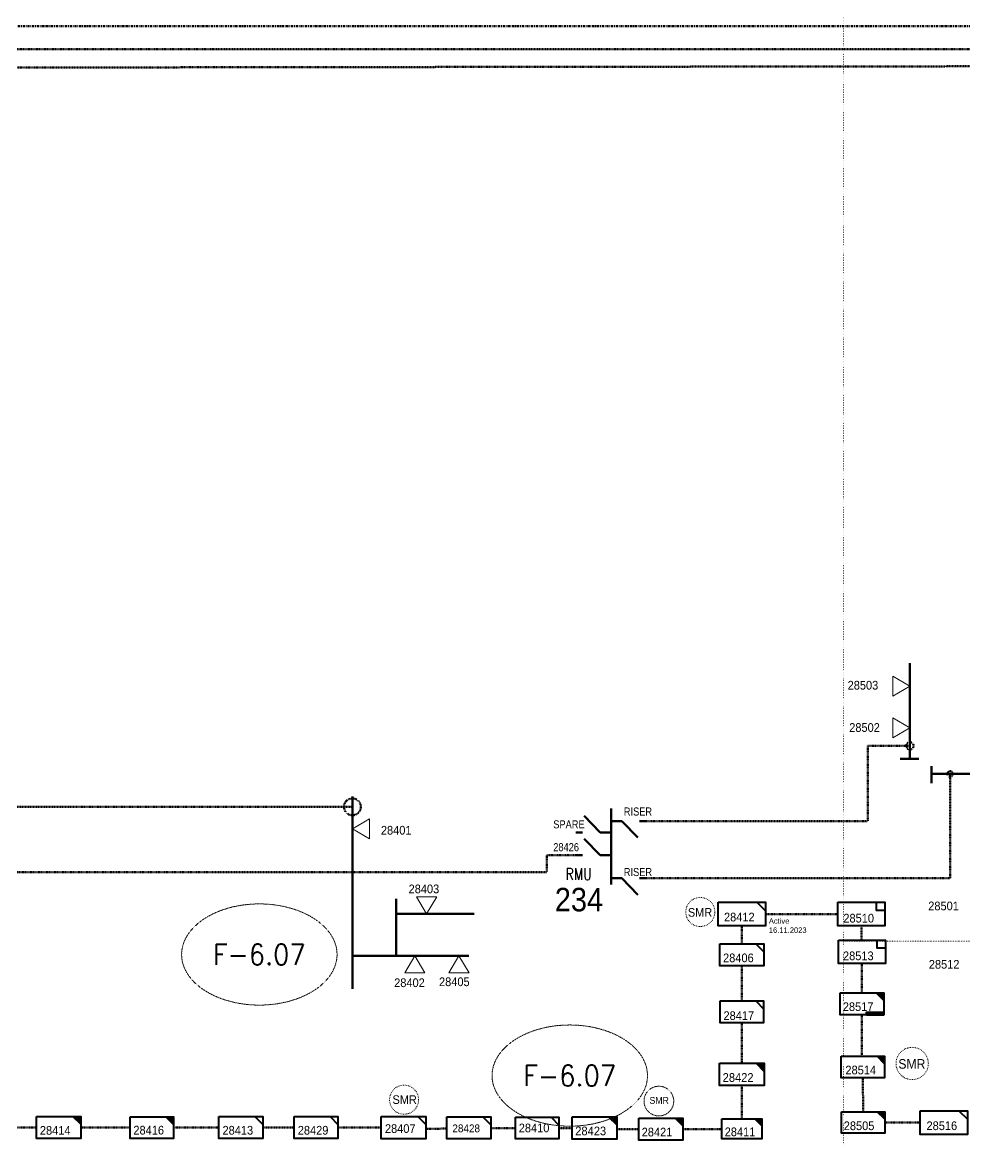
# Model space of a CAD drawing. Header units: metres. Extents: x 65984 to 144644, y -19036 to 23726.
# Drawn here: x 123979.5 to 124379.9, y 21878.2 to 22353.4 of the extents above; entities that cross this region are included whole.
import ezdxf
from ezdxf.enums import TextEntityAlignment as Align

# ---------------------------------------------------------------- set-up
doc = ezdxf.new("R2010")
doc.units = ezdxf.units.M
doc.header["$MEASUREMENT"] = 0
for name, pattern in [('DGN Style 1', [0.6, 0, -0.6]), ('DGN Style 3', [0.013877, 0, -0.013877]), ('DGN Style 5', [0.7, 0.3, -0.4]), ('DGN Style 7', [2, 0.9, -0.4, 0.3, -0.4])]:
    doc.linetypes.add(name, pattern=pattern)
doc.layers.get('0').update_dxf_attribs({"color": 95, "lineweight": 40})
for name, color, linetype, lineweight in [('CONTRACTOR NAME', 95, 'Continuous', 40), ('d_eos', 111, 'Continuous', 40), ('d_eos no', 121, 'Continuous', 40), ('d_grid line', 7, 'DGN Style 1', 0), ('d_oh branch', 94, 'Continuous', 40), ('d_switch', 95, 'Continuous', 40), ('d_tf', 1, 'Continuous', 40), ('d_tf no', 6, 'Continuous', 40), ('d_ug cable', 95, 'Continuous', 40), ('d_ug main line', 95, 'Continuous', 40), ('d_unit sub', 7, 'Continuous', 40), ('fedr no', 95, 'Continuous', 40), ('Level 37', 7, 'Continuous', 0), ('O H MAIN FEEDER', 4, 'Continuous', 100)]:
    doc.layers.add(name, color=color, linetype=linetype, lineweight=lineweight)
doc.styles.add('NASKHF', font='naskhf.shx', dxfattribs={"height": 8})
doc.styles.add('Style-Arial', font='arial.ttf')
doc.styles.add('Style-ENGINEERING', font='ENGINEERING.shx')
doc.styles.add('Style-msdefault', font='msdefault.shx')
doc.styles.add('Style-STANDARD', font='STANDARD.shx')

# ---------------------------------------------------------------- blocks, each defined once
blk = doc.blocks.new('TF_8')
at = {"color": 0, "linetype": 'ByBlock', "lineweight": -2}
blk.add_line((6.3, 4.95), (9.9, 1.35), dxfattribs=at)
blk.add_3dface([(-10.1, 4.95), (9.9, 4.95), (9.9, -5.05), (-10.1, -5.05)], dxfattribs=at)
blk = doc.blocks.new('SS')
at = {"color": 0, "linetype": 'ByBlock', "lineweight": -2, "flags": 128}
blk.add_lwpolyline([(6.95, 4.25), (10.45, 4.25), (10.45, 0.75)], close=True, dxfattribs=at)
at = {"color": 0, "linetype": 'ByBlock', "lineweight": -2, "extrusion": (0, 0, -1)}
blk.add_solid([(-6.95, 4.25), (-10.45, 4.25), (-10.45, 0.75)], dxfattribs=at)
at = {"color": 0, "linetype": 'ByBlock', "lineweight": -2}
blk.add_3dface([(-9.55, 4.25), (10.45, 4.25), (10.45, -5.75), (-9.55, -5.75)], dxfattribs=at)
blk = doc.blocks.new('TF3')
at = {"color": 0, "linetype": 'ByBlock', "lineweight": -2}
for p, q in [((11.3, 9), (18.3, 9)), ((18.3, 9), (18.3, 2))]:
    blk.add_line(p, q, dxfattribs=at)
at = {"color": 0, "linetype": 'ByBlock', "lineweight": -2, "flags": 128}
blk.add_lwpolyline([(18.3, 2), (11.3, 2), (11.3, 9)], dxfattribs=at)
at = {"color": 0, "linetype": 'ByBlock', "lineweight": -2}
blk.add_3dface([(-21.7, 9), (18.3, 9), (18.3, -11), (-21.7, -11)], dxfattribs=at)
blk = doc.blocks.new('exist.us-1000kva')
at = {"color": 0, "linetype": 'ByBlock', "lineweight": -2, "flags": 128}
blk.add_lwpolyline([(40, 12.9), (32.8, 20), (40, 20)], close=True, dxfattribs=at)
at = {"color": 0, "linetype": 'ByBlock', "lineweight": -2, "extrusion": (0, 0, -1)}
blk.add_solid([(-40, 12.9), (-32.8, 20), (-40, 20)], dxfattribs=at)
at = {"color": 0, "linetype": 'ByBlock', "lineweight": -2, "xscale": 2, "yscale": 2}
blk.add_blockref('TF_8', (20.2, 10.1), dxfattribs=at)
blk = doc.blocks.new('*U995')
at = {"layer": 'CONTRACTOR NAME', "color": 6, "lineweight": 211, "ltscale": 0.498271, "flags": 128}
for points in [[(1.7, -0.51), (-3.72, -0.51), (-3.72, 0.47), (1.7, 0.47)], [(3.7, -0.51), (1.7, -0.51), (1.7, 0.47), (3.7, 0.47)]]:
    blk.add_lwpolyline(points, close=True, dxfattribs=at)
at = {"layer": 'CONTRACTOR NAME', "color": 6, "lineweight": 211, "style": 'Style-msdefault', "width": 0.945946}
for s, height, p in [('2017.08.08', 0.642, (-3.49, 0.31)), ('MTC', 0.572, (2.04, 0.28))]:
    blk.add_text(s, height=height, dxfattribs=at).set_placement(p, align=Align.TOP_LEFT)
blk = doc.blocks.new('TRA1_533')
at = {"layer": 'd_tf', "color": 6, "linetype": 'Continuous', "lineweight": 0, "ltscale": 0.000361655, "flags": 128}
blk.add_lwpolyline([(10, -17), (0, 0), (-10, -17)], close=True, dxfattribs=at)
blk = doc.blocks.new('TRA1_532')
at = {"layer": 'd_tf', "color": 6, "linetype": 'Continuous', "lineweight": 0, "ltscale": 0.000361655, "xscale": 1.000046566207836, "yscale": 1.000046566207836, "zscale": 1.000046566207836, "rotation": 180}
blk.add_blockref('TRA1_533', (0, 0), dxfattribs=at)

msp = doc.modelspace()

# ---------------------------------------------------------------- linework, layer by layer
at = {"layer": 'd_eos', "color": 7, "linetype": 'Continuous', "lineweight": 211, "ltscale": 0.638341}
for p, q in [((124224.97, 22009.17), (124218.18, 22016.17)), ((124229.62, 21987.05), (124229.62, 22019.38)), ((124229.62, 22014.01), (124234.27, 22014.01)), ((124234.27, 22014.01), (124241.07, 22007)), ((124241.72, 22014.01), (124244.54, 22014.01)), ((124217.53, 22009.17), (124214.7, 22009.17)), ((124229.62, 22009.17), (124224.97, 22009.17)), ((124224.97, 21999.47), (124218.18, 22006.47)), ((124217.53, 21999.47), (124214.7, 21999.47)), ((124229.62, 21999.47), (124224.97, 21999.47)), ((124229.62, 21989.72), (124234.27, 21989.72)), ((124234.27, 21989.72), (124241.07, 21982.71)), ((124241.72, 21989.72), (124244.54, 21989.72))]:
    msp.add_line(p, q, dxfattribs=at)
at = {"layer": 'd_grid line', "color": 7, "linetype": 'DGN Style 1', "lineweight": 0, "flags": 128}
for points in [[(124328.35, 21962.97), (124328.35, 22562.98), (125318.3, 22562.98), (125318.3, 21962.97)], [(124328.35, 21362.97), (124328.35, 21962.97), (125318.3, 21962.97), (125318.3, 21362.97)]]:
    msp.add_lwpolyline(points, close=True, dxfattribs=at)
at = {"layer": 'd_oh branch', "color": 6, "linetype": 'Continuous', "lineweight": 100}
for p, q in [((124356.62, 22081.14), (124356.62, 22040.49)), ((124119.73, 22024.44), (124119.73, 21942.75)), ((124138.36, 21956.33), (124138.36, 21981)), ((124138.35, 21974.54), (124171.51, 21974.54)), ((124119.73, 21956.67), (124169.23, 21956.67))]:
    msp.add_line(p, q, dxfattribs=at)
at = {"layer": 'd_ug cable', "color": 6, "linetype": 'DGN Style 3', "lineweight": 100}
for p, q in [((124336, 21969.49), (124336, 21963.38)), ((124285.19, 21937.56), (124285.19, 21952.47)), ((124336.24, 21953.43), (124336.24, 21941.01)), ((124336.24, 21914.06), (124336.24, 21931.71)), ((124285.19, 21911.06), (124285.19, 21928.32)), ((124336.72, 21890.5), (124336.67, 21904.86)), ((124285.19, 21887.42), (124285.19, 21901.57)), ((124004.28, 21883.73), (124025.26, 21883.73)), ((124043.65, 21883.73), (124062.95, 21883.73)), ((124081.61, 21883.73), (124094.94, 21883.73)), ((124150.96, 21883.23), (124159.71, 21883.3)), ((124178.48, 21883.45), (124189, 21883.53)), ((124213.06, 21883.5), (124207.5, 21883.5)), ((124276.69, 21883.07), (124260.09, 21883.07)), ((124345.92, 21885.9), (124360.95, 21885.9))]:
    msp.add_line(p, q, dxfattribs=at)
at = {"layer": 'd_ug cable', "color": 251, "linetype": 'DGN Style 3', "lineweight": 100, "flags": 128}
msp.add_lwpolyline([(116822.57, 20861.14), (116854.81, 20861.14), (116854.81, 20884.92), (116988.56, 20884.92), (116988.56, 22341.95), (125130.38, 22341.95), (125130.38, 21815.39), (125262.38, 21815.39)], dxfattribs=at)
at = {"layer": 'd_ug cable', "color": 1, "linetype": 'DGN Style 3', "lineweight": 100, "flags": 128}
msp.add_lwpolyline([(124793.56, 20416.16), (124792.07, 20891.4), (125120.04, 20891.44), (125121.21, 22335.69), (123123.25, 22333.08)], dxfattribs=at)
at = {"layer": 'd_ug cable', "color": 6, "linetype": 'DGN Style 3', "lineweight": 100, "flags": 128}
for points in [[(124244.54, 22014.01), (124338.68, 22014.01), (124338.68, 22045.96), (124356.62, 22045.96)], [(124244.54, 21989.72), (124373.73, 21989.72), (124373.73, 22034)], [(123932.08, 22000.44), (123960.3, 22000.44), (123960.3, 22020.04), (124119.73, 22020.04)], [(124214.7, 21999.47), (124202.29, 21999.47), (124202.29, 21992.26), (123939.93, 21992.26), (123939.93, 21985.06), (123932.08, 21985.06)], [(124295.27, 21974.49), (124326, 21974.49)], [(124285.19, 21969.45), (124285.19, 21961.77)], [(123985.55, 21883.73), (123971.07, 21883.73), (123971.07, 21799.87)], [(124131.91, 21883.8), (124113.6, 21883.8)], [(124241.5, 21883.07), (124232.03, 21883.07)]]:
    msp.add_lwpolyline(points, dxfattribs=at)
at = {"layer": 'd_ug cable', "color": 7, "linetype": 'DGN Style 3', "lineweight": 100}
for centre, radius in [((124356.62, 22045.96), 1.58), ((124373.73, 22034), 1.19), ((124119.73, 22020.04), 3.59)]:
    msp.add_circle(centre, radius, dxfattribs=at)
at = {"layer": 'd_ug cable', "color": 2, "linetype": 'DGN Style 5', "lineweight": 0}
for centre, radius in [((124267.56, 21975.35), 6.17), ((124357.6, 21910.98), 6.86), ((124141.69, 21895.59), 6.17)]:
    msp.add_circle(centre, radius, dxfattribs=at)
at = {"layer": 'd_ug cable', "color": 2, "linetype": 'DGN Style 3', "lineweight": 13}
msp.add_circle((124249.96, 21895), 6.32, dxfattribs=at)
at = {"layer": 'd_ug main line', "color": 191, "linetype": 'DGN Style 7', "lineweight": 140, "flags": 128}
msp.add_lwpolyline([(125136.56, 22351.77), (116982.25, 22351.77), (116982.25, 20302.89), (116982.25, 20302.89), (116982.25, 19904.76), (116245.06, 19904.76), (116245.06, 20043.28)], dxfattribs=at)
at = {"layer": 'fedr no', "color": 6, "linetype": 'DGN Style 3', "lineweight": 13}
msp.add_ellipse((124080.19, 21957.29), major_axis=(33.02, 0), ratio=0.651175, dxfattribs=at)
at = {"layer": 'fedr no', "color": 82, "linetype": 'DGN Style 3', "lineweight": 13, "true_color": 0x1dc70e}
msp.add_ellipse((124212.1, 21905.84), major_axis=(33.02, 0), ratio=0.651175, dxfattribs=at)
at = {"layer": 'O H MAIN FEEDER', "color": 6, "lineweight": 211, "ltscale": 0.426762}
for p, q in [((124352.49, 22040.49), (124360.42, 22040.49)), ((124365.8, 22037.28), (124365.8, 22030.12))]:
    msp.add_line(p, q, dxfattribs=at)
at = {"layer": 'O H MAIN FEEDER', "color": 6, "lineweight": 211, "ltscale": 0.426762, "flags": 128}
msp.add_lwpolyline([(124419.78, 22034), (124365.8, 22034)], dxfattribs=at)

# ---------------------------------------------------------------- block references
at = {"layer": 'CONTRACTOR NAME', "color": 6, "lineweight": 211, "ltscale": 0.498271}
msp.add_blockref('*U995', (124341.84, 21932.23), dxfattribs=at)
at = {"layer": 'd_tf', "color": 6, "linetype": 'Continuous', "lineweight": 0, "ltscale": 0.000361655, "extrusion": (0, 0, -1), "xscale": 0.425244286565288, "yscale": 0.425244286565288, "zscale": 0.425244286565288}
for p, rotation in [((-124356.62, 22071.33), 270), ((-124356.62, 22053.58), 270), ((-124119.73, 22010.71), 89.99999999999997)]:
    msp.add_blockref('TRA1_532', p, dxfattribs=dict(at, rotation=rotation))
at = {"layer": 'd_tf', "color": 6, "linetype": 'Continuous', "lineweight": 0, "ltscale": 0.000361655, "xscale": 0.425244286565288, "yscale": 0.425244286565288, "zscale": 0.425244286565288}
for p, rotation in [((124151.29, 21974.54), 359.9999999999999), ((124146.25, 21956.67), 180), ((124165.03, 21956.67), 180)]:
    msp.add_blockref('TRA1_532', p, dxfattribs=dict(at, rotation=rotation))
at = {"layer": 'd_unit sub', "color": 2, "linetype": 'Continuous', "lineweight": 40, "zscale": 0.212622143282644}
for name, p, xscale, yscale in [('TF_8', (124285.29, 21974.54), 1.00800463987457, 1.00800463987457), ('SS', (124336.26, 21910.15), 0.9199140315095498, 0.9199140315095498), ('TF_8', (124141.52, 21883.72), 0.9517111326491539, 0.9517111326491539), ('SS', (124250.38, 21883.77), 0.9299481178337624, 0.9299481178337624)]:
    msp.add_blockref(name, p, dxfattribs=dict(at, xscale=xscale, yscale=yscale))
at = {"layer": 'd_unit sub', "color": 6, "linetype": 'Continuous', "lineweight": 40}
for name, p, xscale, yscale, zscale in [('TF3', (124336.85, 21974.99), 0.4998359297986605, 0.4998359297986605, 0.2499179648993302), ('TF_8', (124285.28, 21957.17), 0.9301546677066908, 0.9301546677066908, 0.212622143282644), ('TF3', (124337.09, 21958.92), 0.4998359297986605, 0.4998359297986605, 0.2499179648993302), ('SS', (124335.82, 21937.06), 0.9299481178337624, 0.9299481178337624, 0.212622143282644), ('TF_8', (124285.28, 21932.98), 0.9243342999275844, 0.9243342999275844, 0.212622143282644), ('exist.us-1000kva', (124275.7, 21901.57), 0.47433167287538, 0.47433167287538, 0.4267622666565712), ('SS', (123994.49, 21884.43), 0.936452658128117, 0.936452658128117, 0.212622143282644), ('SS', (124034.04, 21884.42), 0.9195631743275405, 0.9195631743275405, 0.212622143282644), ('TF_8', (124072.37, 21883.77), 0.9331466292083002, 0.9331466292083002, 0.212622143282644), ('TF_8', (124104.36, 21883.77), 0.9331466292083002, 0.9331466292083002, 0.212622143282644), ('TF_8', (124169.28, 21883.68), 0.9348696522888266, 0.9348696522888266, 0.1913599289543796), ('TF_8', (124198.34, 21883.58), 0.92460058340105, 0.92460058340105, 0.212622143282644), ('exist.us-1000kva', (124213.06, 21878.86), 0.47433167287538, 0.47433167287538, 0.4267622666565712), ('SS', (124336.31, 21886.59), 0.9199140315095498, 0.9199140315095498, 0.212622143282644), ('TF_8', (124371.11, 21885.95), 1.005805489575731, 1.005805489575731, 0.212622143282644), ('SS', (124284.81, 21883.81), 0.8504885731305759, 0.8504885731305759, 0.212622143282644)]:
    msp.add_blockref(name, p, dxfattribs=dict(at, xscale=xscale, yscale=yscale, zscale=zscale))

# ---------------------------------------------------------------- texts
at = {"layer": 'd_eos no', "color": 7, "linetype": 'Continuous', "lineweight": 140, "style": 'Style-Arial', "width": 0.88}
msp.add_text('234', height=10, dxfattribs=at).set_placement((124205.74, 21985.62), align=Align.TOP_LEFT)
at = {"layer": 'd_switch', "color": 131, "linetype": 'Continuous', "lineweight": 30, "style": 'Style-ENGINEERING', "width": 0.857143}
for s, p in [('SPARE', (124205.08, 22014.31)), ('28426', (124205.08, 22004.61))]:
    msp.add_text(s, height=3.43, dxfattribs=at).set_placement(p, align=Align.TOP_LEFT)
at = {"layer": 'd_tf no', "color": 6, "linetype": 'Continuous', "lineweight": 40, "style": 'Style-msdefault', "width": 0.945946}
for s, p in [('28503', (124330.16, 22069.86)), ('28502', (124330.84, 22051.9))]:
    msp.add_text(s, height=3.7, dxfattribs=at).set_placement(p)
msp.add_text('28401', height=3.7, dxfattribs=at).set_placement((124144.86, 22011.94), align=Align.TOP_RIGHT)
at = {"layer": 'd_tf no', "color": 6, "linetype": 'Continuous', "lineweight": 40, "style": 'Style-msdefault'}
for s, height, width, p in [('28403', 3.7, 0.945946, (124143.61, 21987.01)), ('28501', 3.7, 0.945946, (124364.42, 21979.77)), ('28510', 3.7, 0.945946, (124328.35, 21974.58)), ('28406', 3.7, 0.945946, (124277.24, 21957.7)), ('28513', 3.7, 0.945946, (124328.2, 21958.57)), ('28512', 3.7, 0.945946, (124364.66, 21954.96)), ('28402', 3.7, 0.945946, (124137.48, 21947.15)), ('28405', 3.7, 0.945946, (124156.54, 21947.55)), ('28517', 3.7, 0.945946, (124328.11, 21936.97)), ('28417', 3.7, 0.945946, (124277.41, 21933.16)), ('28422', 3.7, 0.953514, (124277.07, 21906.88)), ('28414', 3.7, 0.945946, (123986.94, 21884.4)), ('28416', 3.7, 0.945946, (124026.68, 21884.5)), ('28413', 3.7, 0.945946, (124064.54, 21884.45)), ('28429', 3.7, 0.945946, (124096.52, 21884.45)), ('28428', 3.33, 0.945946, (124162.24, 21885.07)), ('28410', 3.7, 0.945946, (124190.42, 21885.43)), ('28423', 3.7, 0.953514, (124214.43, 21884.16)), ('28411', 3.7, 0.945946, (124277.93, 21883.78)), ('28505', 3.7, 0.945946, (124328.52, 21886.36)), ('28516', 3.7, 0.945946, (124363.68, 21886.38))]:
    msp.add_text(s, height=height, dxfattribs=dict(at, width=width)).set_placement(p, align=Align.TOP_LEFT)
at = {"layer": 'd_tf no', "color": 1, "linetype": 'Continuous', "lineweight": 40, "style": 'Style-msdefault', "width": 0.945946}
for height, p in [(3.674, (124262.28, 21977.03)), (4.082, (124351.73, 21912.84)), (3.674, (124136.77, 21897.46))]:
    msp.add_text('SMR', height=height, dxfattribs=at).set_placement(p, align=Align.TOP_LEFT)
at = {"layer": 'd_tf no', "color": 2, "linetype": 'Continuous', "lineweight": 40, "style": 'Style-msdefault', "width": 0.945946}
for s, p in [('28412', (124277.63, 21975.06)), ('28514', (124329.23, 21910.05)), ('28407', (124133.56, 21885.16)), ('28421', (124242.66, 21883.68))]:
    msp.add_text(s, height=3.7, dxfattribs=at).set_placement(p, align=Align.TOP_LEFT)
at = {"layer": 'd_tf no', "color": 121, "linetype": 'Continuous', "lineweight": 40, "insert": (124296.69, 21972.69), "char_height": 2.3301, "attachment_point": 1, "style": 'NASKHF'}
msp.add_mtext('\\Fmsdefault;\\H1x;\\W0.945946;Active\\P16.11.2023', dxfattribs=at)
at = {"layer": 'd_tf no', "color": 1, "linetype": 'Continuous', "lineweight": 40, "insert": (124245.97, 21896.75), "char_height": 2.9302, "attachment_point": 1, "style": 'NASKHF'}
msp.add_mtext('\\Fmsdefault;\\H1x;\\W0.945946;SMR\\P', dxfattribs=at)
at = {"layer": 'fedr no', "color": 6, "linetype": 'Continuous', "lineweight": 40, "char_height": 8.852, "attachment_point": 5, "style": 'Style-STANDARD'}
for insert in [(124080.19, 21957.29), (124212.1, 21905.84)]:
    msp.add_mtext('F-6.07\\P', dxfattribs=dict(at, insert=insert))
at = {"layer": 'Level 37', "color": 7, "linetype": 'Continuous', "lineweight": 53, "style": 'Style-ENGINEERING', "width": 0.857143}
for p in [(124235.06, 22019.76), (124235.06, 21994.05)]:
    msp.add_text('RISER', height=3.43, dxfattribs=at).set_placement(p, align=Align.TOP_LEFT)
at = {"layer": 'Level 37', "color": 7, "linetype": 'Continuous', "lineweight": 53, "style": 'Style-STANDARD', "width": 0.854701}
msp.add_text('RMU', height=4.993, dxfattribs=at).set_placement((124215.88, 21991.47), align=Align.MIDDLE_CENTER)

doc.saveas('drawing.dxf')
